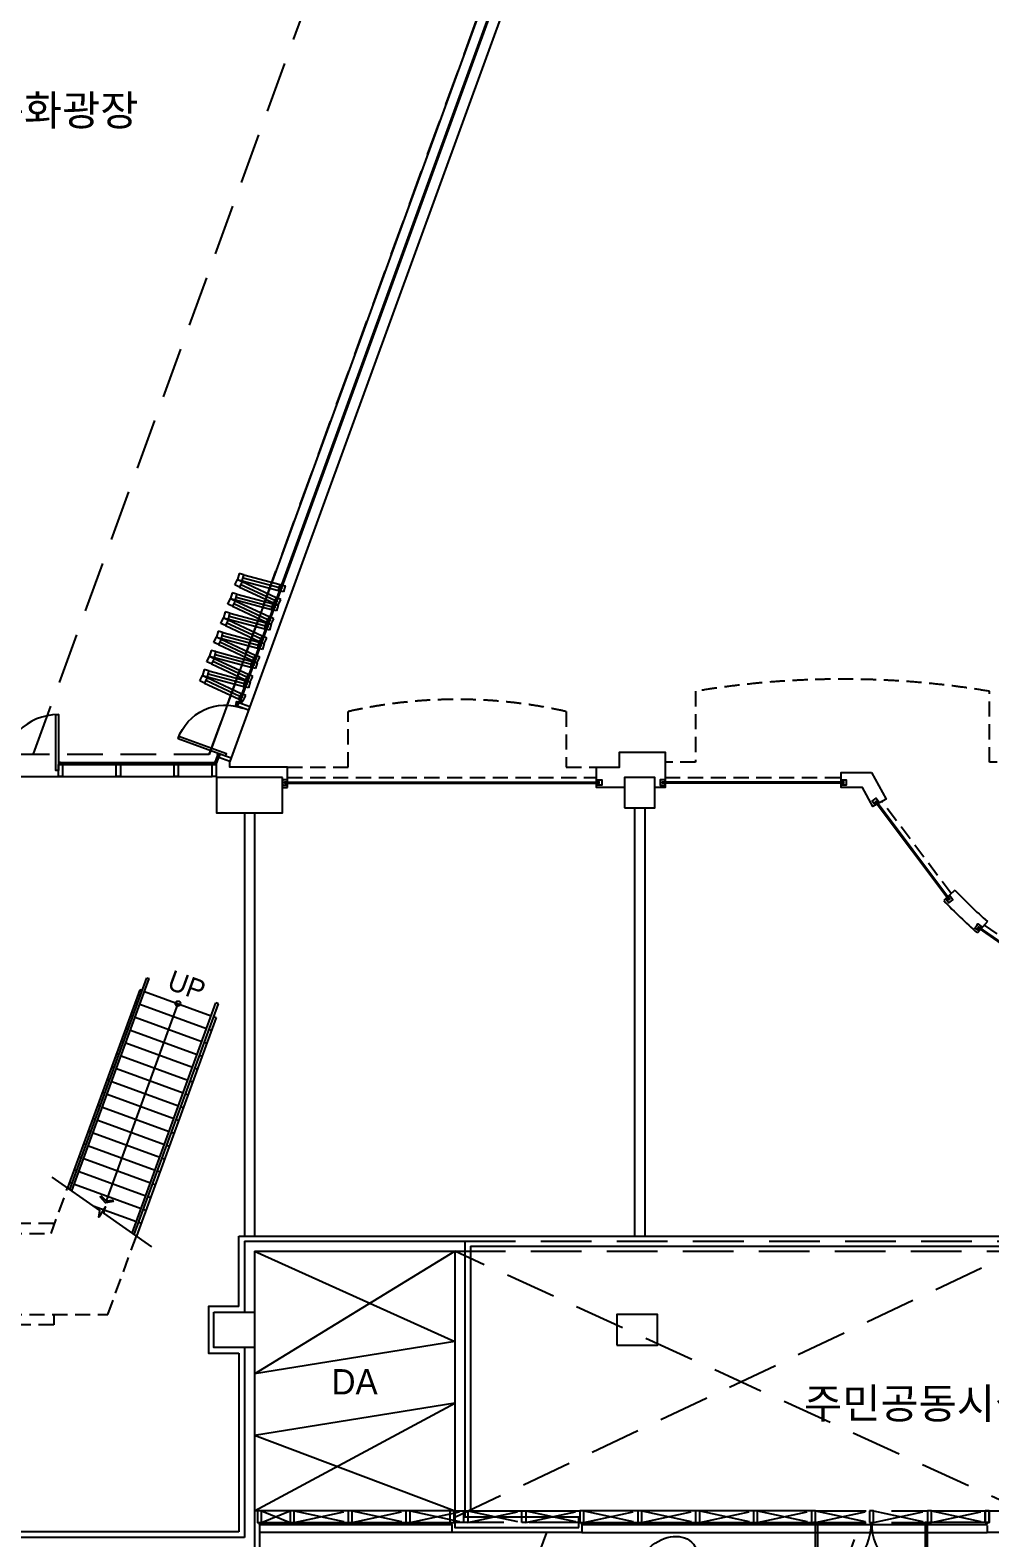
# Model space of a CAD drawing. Header units: millimetres. Extents: x -7616 to 421613, y 91067 to 341353.
# Drawn here: x 119471 to 138404, y 198462 to 228215 of the extents above; entities that cross this region are included whole.
import ezdxf
from ezdxf.enums import TextEntityAlignment as Align

# ---------------------------------------------------------------- set-up
doc = ezdxf.new("R2010")
doc.units = ezdxf.units.MM
doc.header["$LTSCALE"] = 500
doc.header["$MEASUREMENT"] = 0
doc.linetypes.add('H0', pattern=[0.3, 0.2, -0.1])
doc.linetypes.add('HOON1', pattern=[3, 2, -1])
doc.layers.add('e-plan', color=9, linetype='CONTINUOUS')
doc.styles.add('돋움', font='Dotum.ttf')

# ---------------------------------------------------------------- blocks, each defined once
blk = doc.blocks.new('1F 기둥 140514')
at = {"layer": 'e-plan', "ltscale": 0.5}
for points in [[(178484, 83400), (177184, 83400), (177184, 82700), (178484, 82700)], [(185234, 82800), (185834, 82800), (185834, 83400), (185234, 83400)], [(185084, 72200), (185884, 72200), (185884, 72800), (185084, 72800)]]:
    blk.add_lwpolyline(points, close=True, dxfattribs=at)
at = {"layer": 'e-plan'}
blk.add_lwpolyline([(177134, 72850), (177934, 72850), (177934, 72150), (177134, 72150)], close=True, dxfattribs=at)
blk = doc.blocks.new('A$C633402C3')
at = {"layer": 'e-plan'}
for points in [[(55879, 156979), (51382, 144623, 0.142722), (27271, 125486)], [(55343, 156384), (51145, 144850, 0.141393), (27116, 125786), (26039, 125786)]]:
    blk.add_lwpolyline(points, format="xyb", dxfattribs=at)
blk.add_lwpolyline([(61924, 156036), (49713, 122486)], dxfattribs=at)
blk.add_ellipse((58729, 106420), major_axis=(498, 525), ratio=0.72962, dxfattribs=at)
blk = doc.blocks.new('A$C6B9375F1')
at = {"layer": 'e-plan'}
blk.add_lwpolyline([(-30, 195), (-30, 155), (10, 155), (10, -80), (-70, -80), (-70, 155), (-30, 155)], dxfattribs=at)
blk = doc.blocks.new('A$C51985859')
at = {"layer": 'e-plan'}
blk.add_lwpolyline([(0, 0), (0, 40), (1000, 40), (1000, 0)], close=True, dxfattribs=at)
blk.add_arc((0, 0), 1000, 360, 90, dxfattribs=at)
blk = doc.blocks.new('A$C3BB01FC6')
at = {"layer": 'e-plan'}
for p, q in [((-722, 327), (-26, 73)), ((-763, 214), (-68, -39)), ((-742, 270), (-47, 17))]:
    blk.add_line(p, q, dxfattribs=at)
for points in [[(-857, 248), (-816, 361), (-722, 327), (-763, 214), (-857, 248)], [(68, 39), (-26, 73), (-68, -39), (26, -73), (68, 39)]]:
    blk.add_lwpolyline(points, dxfattribs=at)
blk.add_circle((0, 0), 5, dxfattribs=at)
blk = doc.blocks.new('mdoor')
at = {"layer": 'e-plan'}
for points in [[(104059542, -29768969), (104059591, -29768969), (104059591, -29767866), (104059542, -29767866)], [(104061748, -29768969), (104061699, -29768969), (104061699, -29767866), (104061748, -29767866)]]:
    blk.add_lwpolyline(points, close=True, dxfattribs=at)
for centre, start, end in [((104059542, -29768969), 0, 90), ((104061748, -29768969), 90, 180)]:
    blk.add_arc(centre, 1103, start, end, dxfattribs=at)

msp = doc.modelspace()

# ---------------------------------------------------------------- linework, layer by layer
at = {"layer": 'e-plan', "linetype": 'HOON1', "ltscale": 0.7}
for p, q in [((123004, 213918), (135215, 247468)), ((123004, 213918), (98581, 213918)), ((129655, 198568), (125081, 186001))]:
    msp.add_line(p, q, dxfattribs=at)
at = {"layer": 'e-plan'}
for p, q in [((131893, 237083), (123439, 213855)), ((131289, 236111), (123584, 214942)), ((131303, 236106), (123598, 214936)), ((98882, 213488), (123059, 213488)), ((123139, 213488), (123147, 213488)), ((123147, 213488), (123147, 213468)), ((124497, 213378), (130697, 213378)), ((124497, 213358), (130697, 213358)), ((135522, 213378), (131947, 213378)), ((135522, 213358), (131947, 213358)), ((123697, 212768), (123697, 204418)), ((123897, 212768), (123897, 204418)), ((131397, 212868), (131397, 204418)), ((131597, 212868), (131597, 204418)), ((137595, 211055), (136143, 212986)), ((137611, 211067), (136159, 212998)), ((137715, 211244), (137497, 211037)), ((138357, 210626), (138159, 210400)), ((138173, 210499), (140152, 209124)), ((138185, 210515), (140164, 209141)), ((123587, 204418), (139147, 204418)), ((123587, 203028), (123587, 204418)), ((123697, 204318), (123697, 202918)), ((123697, 204318), (128048, 204318)), ((123897, 204118), (123897, 198268)), ((128048, 204318), (128048, 198868)), ((128158, 204218), (139147, 204218)), ((128158, 204218), (128158, 198998)), ((127848, 202335), (123897, 201697)), ((123587, 202108), (123587, 198578)), ((123697, 202218), (123697, 198868)), ((127848, 201120), (123897, 200482)), ((123697, 198868), (123697, 198468)), ((123957, 198998), (123897, 198998)), ((123997, 198763), (127793, 198763)), ((127753, 198998), (124037, 198998)), ((127833, 198998), (127848, 198998)), ((130294, 198868), (128048, 198868)), ((128158, 198998), (130314, 198998)), ((130294, 198668), (130294, 198868)), ((130354, 198763), (134925, 198763)), ((134885, 198998), (130394, 198998)), ((138354, 198763), (137211, 198763)), ((137251, 198998), (138314, 198998)), ((138394, 198998), (139127, 198998)), ((123587, 198578), (93434, 198578)), ((123697, 198468), (93447, 198468)), ((123997, 198723), (127793, 198723)), ((127793, 198568), (123997, 198568)), ((127793, 198723), (127793, 198568)), ((130354, 198568), (127793, 198568)), ((130354, 198723), (138354, 198723)), ((130354, 198723), (130354, 198568)), ((130354, 198568), (138354, 198568)), ((138354, 198703), (138354, 198568)), ((151397, 198568), (138354, 198568))]:
    msp.add_line(p, q, dxfattribs=at)
at = {"layer": 'e-plan', "ltscale": 0.5}
for p, q in [((120068, 213763), (123099, 213763)), ((120068, 213723), (123099, 213723)), ((121774, 209515), (121821, 209498)), ((121635, 209279), (120211, 205368)), ((123184, 209002), (123137, 209019)), ((123138, 208731), (121568, 204418)), ((123897, 204118), (127848, 202335)), ((123897, 201697), (127848, 204118)), ((123897, 198998), (127848, 201120)), ((127833, 198998), (123897, 200482))]:
    msp.add_line(p, q, dxfattribs=at)
at = {"layer": 'e-plan', "linetype": 'HOON1', "ltscale": 0.3}
for p, q in [((124547, 213468), (130647, 213468)), ((131997, 213468), (135472, 213468)), ((137644, 211176), (136275, 212995)), ((138293, 210552), (140160, 209253))]:
    msp.add_line(p, q, dxfattribs=at)
at = {"layer": 'e-plan', "linetype": 'HOON1'}
for p, q in [((127848, 198868), (139347, 204318)), ((127848, 204118), (139147, 204118)), ((139347, 198868), (127848, 204118)), ((128048, 204318), (139347, 204318)), ((124037, 198763), (124600, 198998)), ((124037, 198998), (124600, 198763)), ((124680, 198998), (125743, 198763)), ((124680, 198763), (125743, 198998)), ((125823, 198998), (126885, 198763)), ((125823, 198763), (126885, 198998)), ((126965, 198998), (128028, 198763)), ((126965, 198763), (128028, 198998)), ((127833, 198998), (130314, 198998)), ((130314, 198763), (127833, 198763)), ((128108, 198998), (129171, 198763)), ((128108, 198763), (129171, 198998)), ((129251, 198998), (130314, 198763)), ((129251, 198763), (130314, 198998)), ((130394, 198998), (131457, 198763)), ((130394, 198763), (131457, 198998)), ((131537, 198998), (132600, 198763)), ((131537, 198763), (132600, 198998)), ((132680, 198998), (133743, 198763)), ((132680, 198763), (133743, 198998)), ((133823, 198998), (134885, 198763)), ((133823, 198763), (134885, 198998)), ((134965, 198998), (136028, 198763)), ((134965, 198763), (136028, 198998)), ((134965, 198998), (137171, 198998)), ((134965, 198763), (137171, 198763)), ((136108, 198998), (137171, 198763)), ((136108, 198763), (137171, 198998)), ((137251, 198998), (138314, 198763)), ((137251, 198763), (138314, 198998))]:
    msp.add_line(p, q, dxfattribs=at)
for points in [[(131560, 237426), (128081, 237426), (119524, 213918)], [(125083, 185362), (125288, 185926), (127853, 184992), (134365, 194668), (135785, 198568)]]:
    msp.add_lwpolyline(points, dxfattribs=at)
at = {"layer": 'e-plan', "linetype": 'HOON1', "ltscale": 0.3}
for points in [[(138997, 213768), (138397, 213768), (138397, 215168, 0.082759), (132597, 215168), (132597, 213768), (131997, 213768)], [(124547, 213668), (125747, 213668), (125747, 214768, -0.111628), (130047, 214768), (130047, 213668), (130647, 213668)]]:
    msp.add_lwpolyline(points, format="xyb", dxfattribs=at)
at = {"layer": 'e-plan'}
for points in [[(123536, 214926), (123522, 214889), (123560, 214875), (123574, 214913)], [(123536, 214926), (123550, 214964), (123587, 214950), (123574, 214913)], [(123639, 214931), (123653, 214969), (123601, 214988), (123587, 214950)], [(123167, 213911), (123180, 213949), (123218, 213935), (123204, 213898)], [(120028, 213723), (120068, 213723), (120068, 213763), (120028, 213763)], [(123167, 213911), (123113, 213763), (123099, 213763), (123099, 213723), (123139, 213723), (123141, 213723), (123204, 213898), (123167, 213911)], [(124447, 213383), (124447, 213383), (124447, 213353), (124447, 213353), (124447, 213318), (124547, 213318), (124547, 213353), (124497, 213353), (124497, 213383), (124547, 213383), (124547, 213418), (124447, 213418)], [(130747, 213383), (130747, 213383), (130747, 213353), (130747, 213353), (130747, 213318), (130647, 213318), (130647, 213353), (130697, 213353), (130697, 213383), (130647, 213383), (130647, 213418), (130747, 213418)], [(131897, 213383), (131897, 213383), (131897, 213353), (131897, 213353), (131897, 213318), (131997, 213318), (131997, 213353), (131947, 213353), (131947, 213383), (131997, 213383), (131997, 213418), (131897, 213418)], [(135572, 213383), (135572, 213383), (135572, 213353), (135572, 213353), (135572, 213318), (135472, 213318), (135472, 213353), (135522, 213353), (135522, 213383), (135472, 213383), (135472, 213418), (135572, 213418)], [(136109, 213023), (136109, 213023), (136133, 213041), (136133, 213041), (136161, 213062), (136221, 212982), (136193, 212961), (136163, 213001), (136139, 212983), (136169, 212943), (136141, 212922), (136081, 213001)], [(137621, 211012), (137621, 211012), (137645, 211030), (137645, 211030), (137673, 211051), (137613, 211131), (137585, 211110), (137615, 211070), (137591, 211052), (137561, 211092), (137533, 211071), (137594, 210991)], [(138129, 210523), (138129, 210523), (138146, 210548), (138146, 210548), (138166, 210577), (138249, 210520), (138229, 210491), (138188, 210519), (138170, 210495), (138211, 210466), (138192, 210438), (138109, 210495)], [(134925, 198723), (134965, 198723), (134965, 198763), (134925, 198763)], [(134965, 198763), (135005, 198763), (135005, 197660), (134965, 197660)], [(137171, 198763), (137131, 198763), (137131, 197660), (137171, 197660)], [(137211, 198723), (137171, 198723), (137171, 198763), (137211, 198763)]]:
    msp.add_lwpolyline(points, close=True, dxfattribs=at)
at = {"layer": 'e-plan', "ltscale": 0.5}
for points in [[(131197, 213268), (130647, 213268), (130647, 213668), (131097, 213668), (131097, 213968), (131997, 213968), (131997, 213268), (131797, 213268)], [(124547, 213268), (124547, 213668), (123411, 213668), (123411, 213780)], [(136072, 213568), (136361, 213042), (136097, 212898), (135895, 213268), (135472, 213268), (135472, 213568), (136072, 213568)], [(124447, 213268), (124547, 213268)], [(120254, 205339), (121774, 209515)], [(120296, 205309), (121821, 209498)], [(121682, 209261), (121635, 209279)], [(121729, 209244), (123044, 208766)], [(121484, 204478), (123137, 209019)], [(121526, 204448), (123184, 209002)], [(121589, 209008), (121542, 209025)], [(121636, 208991), (122952, 208512)], [(121497, 208754), (121450, 208771)], [(121544, 208737), (122860, 208258)], [(123091, 208748), (123138, 208731)], [(121405, 208500), (121358, 208517)], [(121452, 208483), (122767, 208004)], [(122999, 208495), (123046, 208478)], [(121220, 207993), (121173, 208010)], [(121312, 208247), (121265, 208264)], [(121267, 207976), (122583, 207497)], [(121359, 208230), (122675, 207751)], [(122814, 207987), (122861, 207970)], [(122907, 208241), (122954, 208224)], [(121128, 207739), (121081, 207756)], [(121175, 207722), (122490, 207243)], [(122722, 207734), (122769, 207716)], [(121035, 207485), (120988, 207503)], [(121082, 207468), (122398, 206990)], [(122630, 207480), (122677, 207463)], [(120943, 207232), (120896, 207249)], [(120990, 207215), (122306, 206736)], [(122537, 207226), (122584, 207209)], [(120851, 206978), (120804, 206995)], [(120898, 206961), (122213, 206482)], [(122445, 206972), (122492, 206955)], [(120666, 206471), (120619, 206488)], [(120758, 206724), (120711, 206741)], [(120805, 206707), (122121, 206228)], [(122353, 206719), (122400, 206702)], [(120574, 206217), (120527, 206234)], [(120621, 206200), (121936, 205721)], [(120713, 206454), (122028, 205975)], [(122168, 206211), (122215, 206194)], [(122260, 206465), (122307, 206448)], [(120481, 205963), (120434, 205980)], [(120528, 205946), (121844, 205467)], [(122075, 205958), (122122, 205940)], [(120389, 205709), (120342, 205727)], [(120436, 205692), (121751, 205214)], [(121983, 205704), (122030, 205687)], [(120297, 205456), (120250, 205473)], [(120344, 205439), (121659, 204960)], [(121891, 205450), (121938, 205433)], [(120714, 205017), (121567, 204706)], [(121798, 205196), (121845, 205179)], [(121706, 204943), (121753, 204926)], [(121614, 204689), (121661, 204672)]]:
    msp.add_lwpolyline(points, dxfattribs=at)
at = {"layer": 'e-plan'}
for points in [[(122386, 209005), (120970, 205114)], [(121873, 204205), (120927, 204867), (120957, 204993), (120823, 204793), (120845, 204924), (119907, 205582)], [(120970, 205114), (121099, 205127), (121109, 205099), (120955, 205072), (120854, 205191), (120880, 205207), (120970, 205114)], [(123897, 204118), (127848, 204118), (127848, 198668), (130294, 198668)], [(123587, 203028), (122987, 203028), (122987, 202108), (123587, 202108)], [(123997, 198723), (123997, 198168)]]:
    msp.add_lwpolyline(points, dxfattribs=at)
at = {"layer": 'e-plan', "linetype": 'HOON1', "ltscale": 0.3}
for points in [[(119937, 204614), (119937, 204668), (113607, 204668), (113607, 204468), (119884, 204468), (120211, 205368)], [(119937, 202868), (119937, 202668), (113607, 202668), (113607, 202868), (121004, 202868), (121568, 204418)]]:
    msp.add_lwpolyline(points, dxfattribs=at)
at = {"layer": 'e-plan', "linetype": 'HOON1'}
for points in [[(128108, 198763), (128028, 198763), (128028, 198998), (128108, 198998)], [(129251, 198763), (129171, 198763), (129171, 198998), (129251, 198998)], [(136108, 198998), (136028, 198998), (136028, 198763), (136108, 198763)]]:
    msp.add_lwpolyline(points, close=True, dxfattribs=at)
at = {"layer": 'e-plan'}
msp.add_circle((122386, 209005), 50, dxfattribs=at)
for centre, radius, start, end in [((144895, 218059), 10200, 223.5094, 228.6677), ((144895, 218059), 9900, 223.5094, 228.6677), ((134965, 198763), 1103, 270, 0), ((137171, 198763), 1103, 180, 270)]:
    msp.add_arc(centre, radius, start, end, dxfattribs=at)

# ---------------------------------------------------------------- block references
at = {"layer": 'e-plan', "linetype": 'H0'}
msp.add_blockref('A$C633402C3', (73291, 91433), dxfattribs=at)
at = {"layer": 'e-plan'}
for name, p in [('1F 기둥 140514', (-54037, 130068)), ('mdoor', (-103941720, 29982575)), ('A$C6B9375F1', (120098, 213568)), ('A$C6B9375F1', (121241, 213568)), ('A$C6B9375F1', (122384, 213568)), ('A$C6B9375F1', (123129, 213568))]:
    msp.add_blockref(name, p, dxfattribs=at)
at = {"layer": 'e-plan', "xscale": -1}
for name, p, rotation in [('A$C3BB01FC6', (124436, 217203), 144.999999987967), ('A$C3BB01FC6', (124299, 216824), 144.9999999902523), ('A$C3BB01FC6', (124161, 216446), 145.0000000042862), ('A$C3BB01FC6', (124023, 216067), 145.0000000065715), ('A$C3BB01FC6', (123885, 215688), 144.9999999990019), ('A$C3BB01FC6', (123747, 215310), 145.0000000012872), ('A$C51985859', (123328, 213895), 339.9999760537034), ('A$C6B9375F1', (124027, 198918), 180), ('A$C6B9375F1', (124670, 198918), 180), ('A$C6B9375F1', (125813, 198918), 180), ('A$C6B9375F1', (126955, 198918), 180), ('A$C6B9375F1', (127823, 198918), 180), ('A$C6B9375F1', (130384, 198918), 180), ('A$C6B9375F1', (131527, 198918), 180), ('A$C6B9375F1', (132670, 198918), 180), ('A$C6B9375F1', (133813, 198918), 180), ('A$C6B9375F1', (134955, 198918), 180), ('A$C6B9375F1', (137241, 198918), 180), ('A$C6B9375F1', (138384, 198918), 180)]:
    msp.add_blockref(name, p, dxfattribs=dict(at, rotation=rotation))
at = {"layer": 'e-plan'}
for name, p, rotation in [('A$C3BB01FC6', (124343, 216945), 354.9999999866797), ('A$C3BB01FC6', (124205, 216566), 354.999999988965), ('A$C3BB01FC6', (124067, 216187), 355.0000000029989), ('A$C3BB01FC6', (123929, 215809), 355.0000000052843), ('A$C3BB01FC6', (123791, 215430), 354.9999999977146), ('A$C3BB01FC6', (123653, 215052), 355), ('A$C6B9375F1', (123729, 214888), 70.00000028889555), ('A$C6B9375F1', (123360, 213873), 69.99999751703143), ('A$C6B9375F1', (138324, 198918), 180)]:
    msp.add_blockref(name, p, dxfattribs=dict(at, rotation=rotation))

# ---------------------------------------------------------------- texts
at = {"layer": 'e-plan', "style": '돋움'}
for s, p in [('문화광장', (121608, 226334)), ('주민공동시설', (139257, 200816))]:
    msp.add_text(s, height=600, dxfattribs=at).set_placement(p, align=Align.RIGHT)
msp.add_text('UP', height=400, rotation=340, dxfattribs=at).set_placement((122834, 209053), align=Align.RIGHT)
at = {"layer": 'e-plan', "lineweight": 0, "style": '돋움'}
msp.add_text('DA', height=500, rotation=0.1874, dxfattribs=at).set_placement((125872, 201543), align=Align.MIDDLE_CENTER)

doc.saveas('drawing.dxf')
